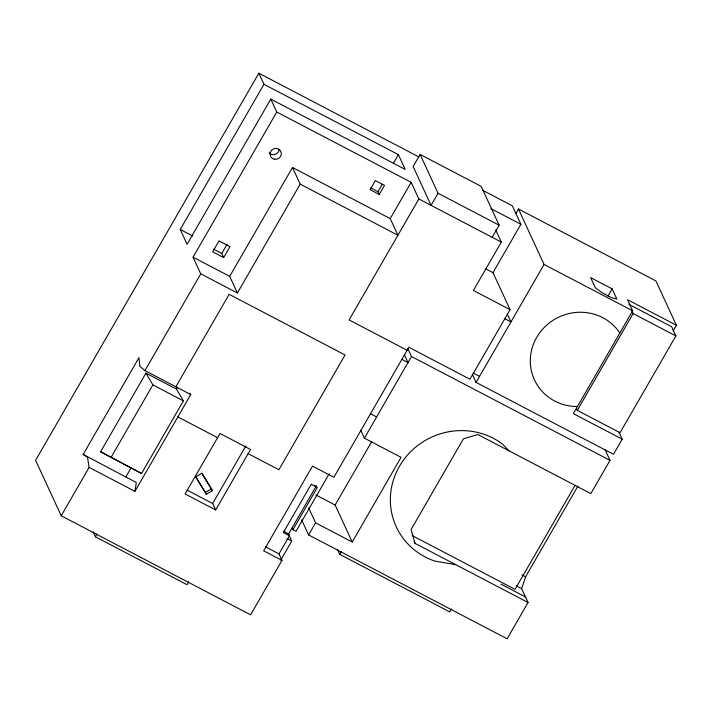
<?xml version="1.0" encoding="UTF-8"?>
<svg xmlns="http://www.w3.org/2000/svg" width="712" height="712" viewBox="0 0 712 712"><rect width="100%" height="100%" fill="white"/><g stroke="black" fill="none" stroke-linecap="round" stroke-linejoin="round"><path stroke-width="1.07" d="M134.942 491.351L136.321 482.531L83.153 454.443L138.956 357.664L139.775 366.235L144.936 370.605L190.754 394.573L134.942 491.351L89.125 467.383L87.46 457.006L83.153 454.443M301.603 519.813L308.59 534.943L507.122 638.789L528.046 602.494L521.638 588.637L525.589 576.791L577.913 486.065M418.825 156.898L258.839 73.211L35.6 460.317L61.223 515.773L250.588 614.83L281.988 560.389L278.997 553.918L265.496 546.861M263.965 84.301L398.355 154.602L405.19 169.385L270.8 99.093L187.078 244.252L180.252 229.469L263.965 84.301L258.839 73.211M237.399 293.006L229.709 276.363L292.498 167.489L300.188 184.132L237.399 293.006L200.748 273.826L193.059 257.192L276.772 112.024L270.8 99.093M61.223 515.773L89.125 467.383M144.936 370.605L200.748 273.826M100.597 451.764L145.942 373.132L176.487 389.108L183.411 400.874L141.555 473.453L100.597 451.764L141.555 473.453M223.684 257.548L212.692 251.79L218.967 240.905L229.967 246.655L223.684 257.548L221.806 253.481L227.039 244.403M111.01 457.478L152.875 384.898L145.942 373.132M175.837 386.767L229.139 294.332L345.062 354.968L278.864 469.751L248.114 453.66M125.908 476.809L131.142 467.739M176.487 389.108L177.537 387.292M188.671 581.935L187.06 584.721L95.426 536.795L97.037 534M393.522 162.977L398.355 154.602M379.274 194.465L370.115 189.668L375.349 180.599L384.507 185.387L379.274 194.465L378.001 191.688L382.184 184.435M215.656 509.952L185.111 493.968L219.999 433.483L250.535 449.468L215.656 509.952L212.665 503.482L245.889 445.872M420.107 154.442L413.138 166.537L431.072 205.35L438.049 193.255L420.107 154.442L481.196 186.393L499.13 225.206L492.161 237.31M300.188 184.132L397.928 235.254L390.238 218.62L411.162 182.325L276.772 112.024M411.162 182.325L418.852 198.96L349.094 319.937L407.122 350.286M278.997 553.918L289.464 535.771L288.609 533.929L316.511 485.539M329.247 473.685L296.005 531.321L292.943 529.728L317.365 487.391L311.26 484.196L283.349 532.576L289.464 535.771M280.733 560.175L291.751 541.076L288.556 534.169M308.59 534.943L315.567 522.839L308.643 507.87M315.567 522.839L352.218 542.019L401.052 457.335L364.402 438.165L411.492 356.507L407.762 348.444M352.218 542.019L335.13 505.048L371.762 441.538M515.693 213.805L518.461 209.017L655.903 280.911L676.4 325.268L673.134 330.929M495.766 230.083L501.319 242.098L473.418 290.487L510.068 309.658L469.956 379.22L408.866 347.26L333.875 477.307L312.488 466.129L263.663 550.803L281.988 560.389M510.068 309.658L492.989 272.687L520.89 224.298L512.346 205.821L482.816 190.371M451.301 609.089L449.699 611.884L339.74 554.363L341.351 551.577M618.968 432.131L622.226 439.188L613.504 454.309L476.061 382.415L544.084 264.464L518.461 209.017M607.95 296.112L612.142 288.858L590.64 277.609L595.339 287.773L602.299 292.819L611.581 297.669L616.841 299.022L612.142 288.858M676.4 325.268L627.53 299.707L632.657 310.797L573.356 413.627L622.226 439.188M628.838 304.327L671.603 326.701L675.875 335.939L620.063 432.718L577.298 410.352L633.11 313.574L631.829 310.797M575.047 485.335L515.043 589.385L412.177 535.575M604.897 449.263L610.015 460.361L590.835 493.621L477.823 434.507L463.432 438.788L411.109 529.514L415.034 543.381L528.046 602.494M211.5 488.797L212.354 490.648L206.284 494.288L205.43 492.437L211.5 488.797L201.986 473.257M577.539 406.383L576.489 406.525A48.834 46.77 -24.8 0 1 536.697 337.363A48.834 46.77 -24.8 0 1 619.324 332.246L619.76 333.163M455.653 564.634L434.899 561.109A69.456 66.528 -24.8 0 1 399.423 466.324A69.456 66.528 -24.8 0 1 502.441 443.994L509.036 450.838M490.986 208.66L520.89 224.298M438.049 193.255L499.13 225.206M418.852 198.96L501.319 242.098M544.084 264.464L632.657 310.797M633.11 313.574L675.875 335.939M370.667 187.852L378.001 191.688M292.498 167.489L390.238 218.62M485.272 268.655L492.989 272.687M504.835 318.736L510.94 321.931L507.264 313.965M473.444 373.168L479.55 376.363M180.252 229.469L192.952 236.117M213.555 249.164L221.806 253.481M411.492 356.507L610.015 460.361M401.888 359.364L408.003 362.559L404.318 354.594M193.059 257.192L229.709 276.363M370.498 413.797L376.603 416.992M521.932 574.869L525.589 576.791M152.875 384.898L183.411 400.874M516.147 585.762L521.638 588.637M501.052 584.169L525.483 596.95M177.867 416.921L217.569 437.684M315.843 494.956L335.13 505.048M283.367 531.188L288.609 533.929M287.052 538.61L291.751 541.076M187.051 490.078L212.665 503.482M314.286 485.379L315.834 486.59M189.704 393.184L190.754 394.573M212.354 490.648L201.719 473.275L195.64 476.915L206.284 494.288M195.346 475.981L205.43 492.437M576.444 408.501L577.298 410.352M472.332 374.352L476.061 382.415M414.179 541.538L415.034 543.381M360.717 430.199L364.402 438.165M337.461 549.442L339.74 554.363M292.089 527.877L292.943 529.728M93.147 531.864L95.426 536.795M279.157 149.76A5.669 5.429 -24.8 0 1 269.127 152.742M274.271 159.203A5.669 5.429 -24.8 0 0 281.133 152.252A5.669 5.429 -24.8 0 0 271.708 150.143A5.669 5.429 -24.8 0 0 274.271 159.203"/></g></svg>
